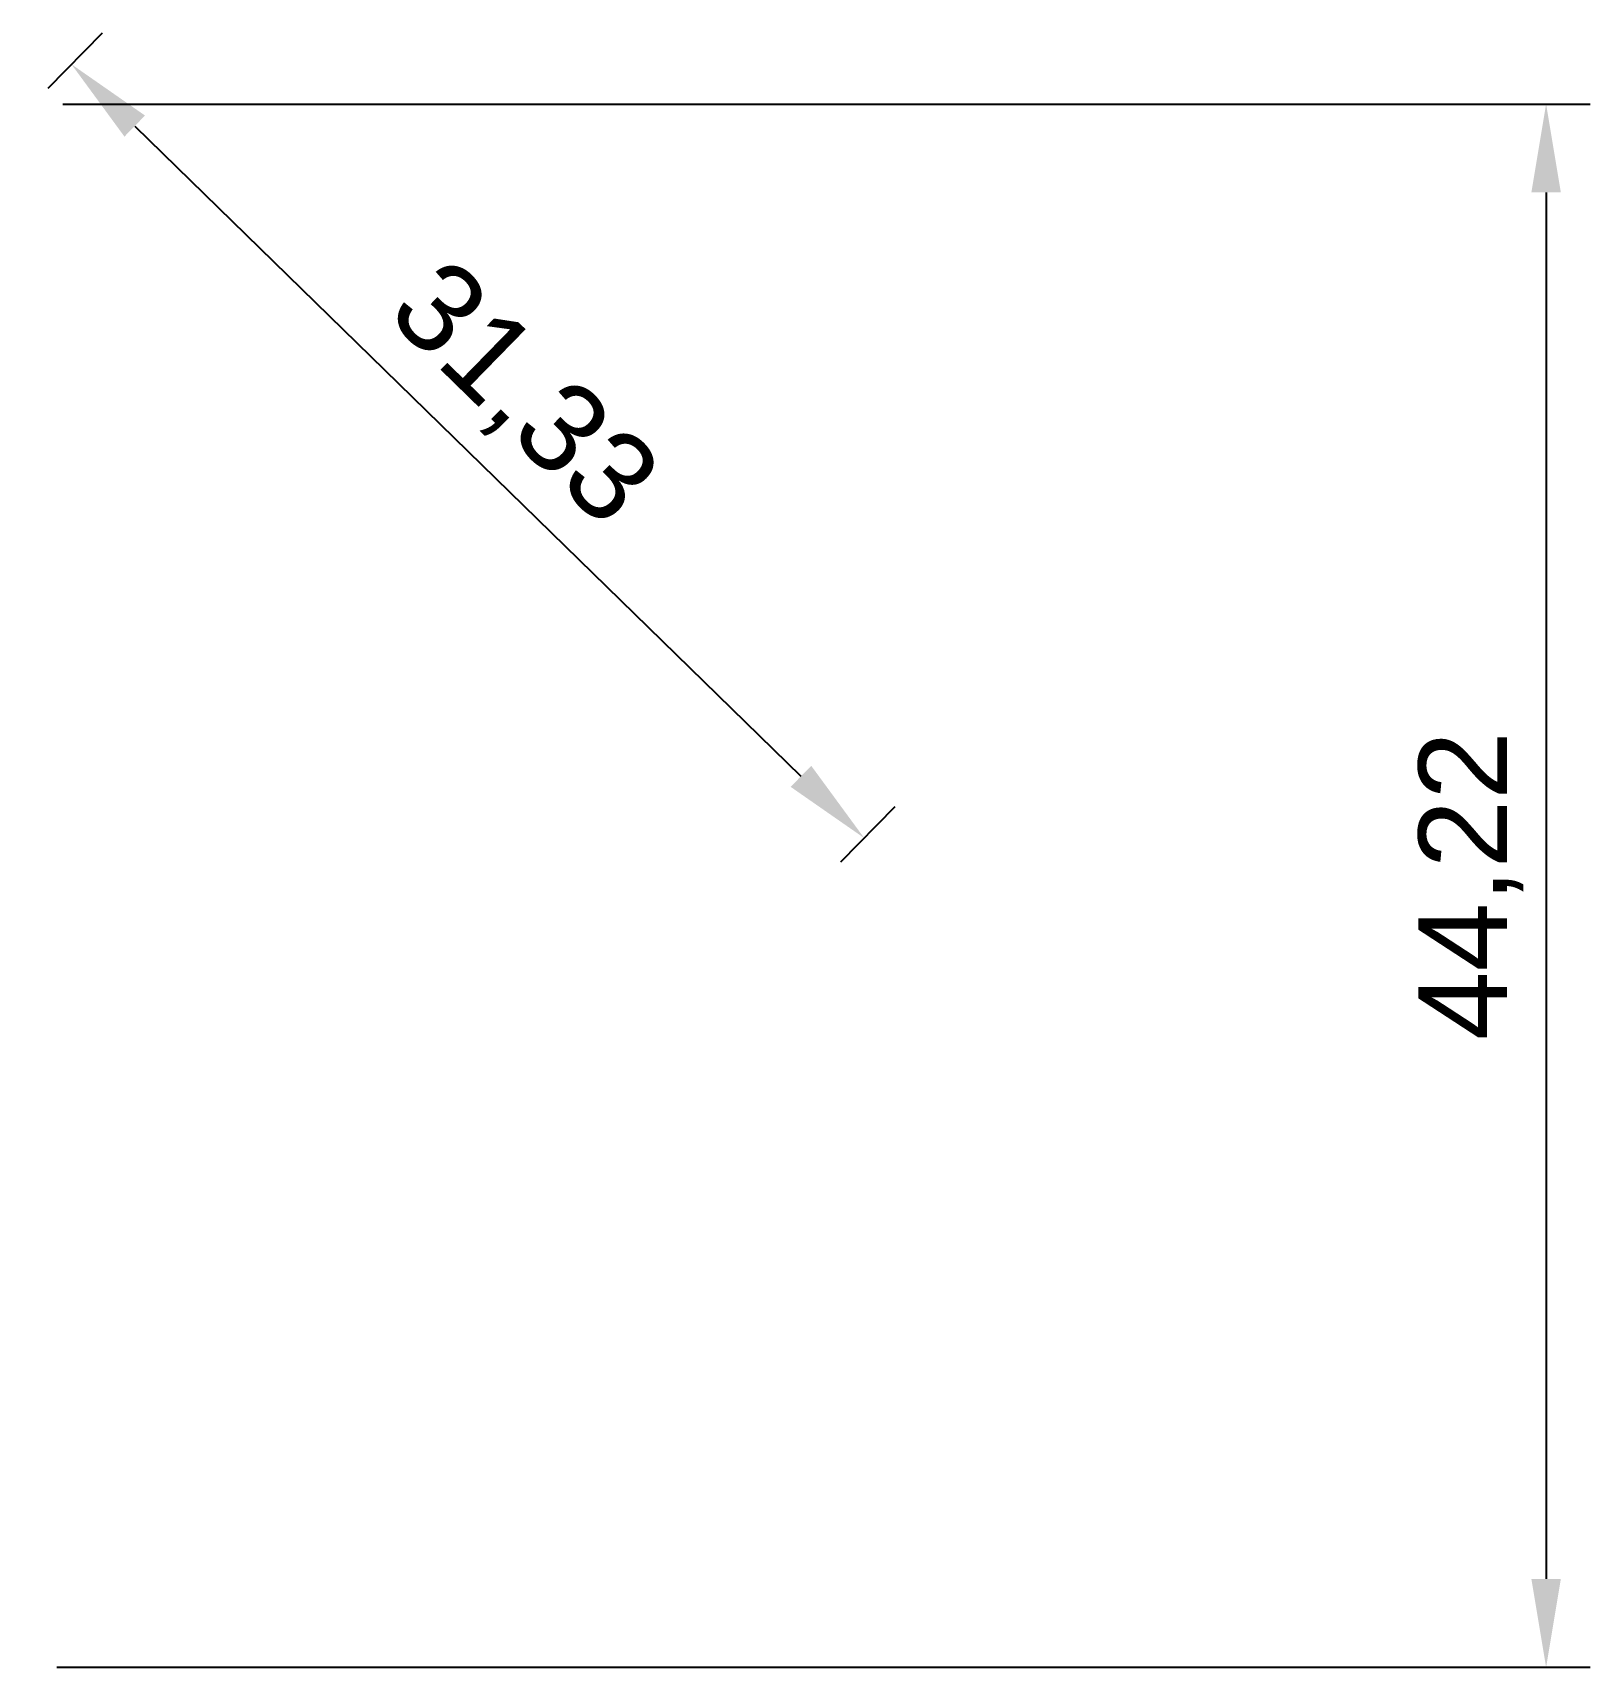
# Model space of a CAD drawing. Header units: millimetres. Extents: x -16 to 28.1, y -18.3 to 27.9.
import ezdxf

# ---------------------------------------------------------------- set-up
doc = ezdxf.new("R2010")
doc.units = ezdxf.units.MM
doc.styles.get("Standard").update_dxf_attribs({"font": 'arial.ttf'})
doc.dimstyles.new('ISO-25', dxfattribs={"dimtxt": 2.5, "dimasz": 2.5, "dimexe": 1.25, "dimexo": 0.625, "dimtad": 1, "dimtxsty": 'Standard', "dimcen": 2.5, "dimadec": 0, "dimazin": 0, "dimtfac": 1, "dimtmove": 0, "dimatfit": 3, "dimfxl": 1, "dimarcsym": 0})

# ---------------------------------------------------------------- blocks, each defined once
blk = doc.blocks.new('*D2')
at = {"color": 0, "lineweight": -2, "transparency": 16777216}
for p, q in [((-15.562, 26.343), (-14.029, 27.914)), ((-13.113, 25.273), (5.73, 6.88)), ((6.859, 4.457), (8.393, 6.028))]:
    blk.add_line(p, q, dxfattribs=at)
at = {"color": 0, "transparency": 16777216}
for points in [[(-12.822, 25.571), (-13.404, 24.975), (-14.902, 27.02)], [(6.021, 7.178), (5.439, 6.582), (7.519, 5.134)]]:
    blk.add_solid(points, dxfattribs=at)
at = {"layer": 'Defpoints', "color": 0, "transparency": 16777216}
for p in [(-15.999, 25.895), (7.519, 5.134), (6.422, 4.01)]:
    blk.add_point(p, dxfattribs=at)
at = {"color": 0, "transparency": 16777216, "insert": (-2.205, 17.599), "char_height": 2.5, "attachment_point": 5, "rotation": 315.6923}
blk.add_mtext('31,33', dxfattribs=at)
blk = doc.blocks.new('*D3')
at = {"color": 0, "lineweight": -2, "transparency": 16777216}
for p, q in [((-15.151, 25.895), (28.056, 25.895)), ((26.806, 23.395), (26.806, -15.823)), ((-15.32, -18.323), (28.056, -18.323))]:
    blk.add_line(p, q, dxfattribs=at)
at = {"color": 0, "transparency": 16777216}
for points in [[(26.389, 23.395), (27.223, 23.395), (26.806, 25.895)], [(26.389, -15.823), (27.223, -15.823), (26.806, -18.323)]]:
    blk.add_solid(points, dxfattribs=at)
at = {"layer": 'Defpoints', "color": 0, "transparency": 16777216}
for p in [(-15.776, 25.895), (-15.945, -18.323), (26.806, -18.323)]:
    blk.add_point(p, dxfattribs=at)
at = {"color": 0, "transparency": 16777216, "insert": (24.679, 3.786), "char_height": 2.5, "attachment_point": 5, "rotation": 90}
blk.add_mtext('44,22', dxfattribs=at)

msp = doc.modelspace()

# ---------------------------------------------------------------- dimensions: what is measured, and where the dimension line sits
dim = msp.add_aligned_dim(p1=(-15.999, 25.895), p2=(6.422, 4.01), distance=1.571, dimstyle='ISO-25')
dim.commit()
dim.dimension.update_dxf_attribs({"geometry": '*D2', "text_midpoint": (-2.205, 17.599)})
dim = msp.add_linear_dim(base=(26.806, -18.323), p1=(-15.776, 25.895), p2=(-15.945, -18.323), angle=90, dimstyle='ISO-25')
dim.commit()
dim.dimension.update_dxf_attribs({"geometry": '*D3', "text_midpoint": (26.806, 3.786), "dimtype": 160})

doc.saveas('drawing.dxf')
